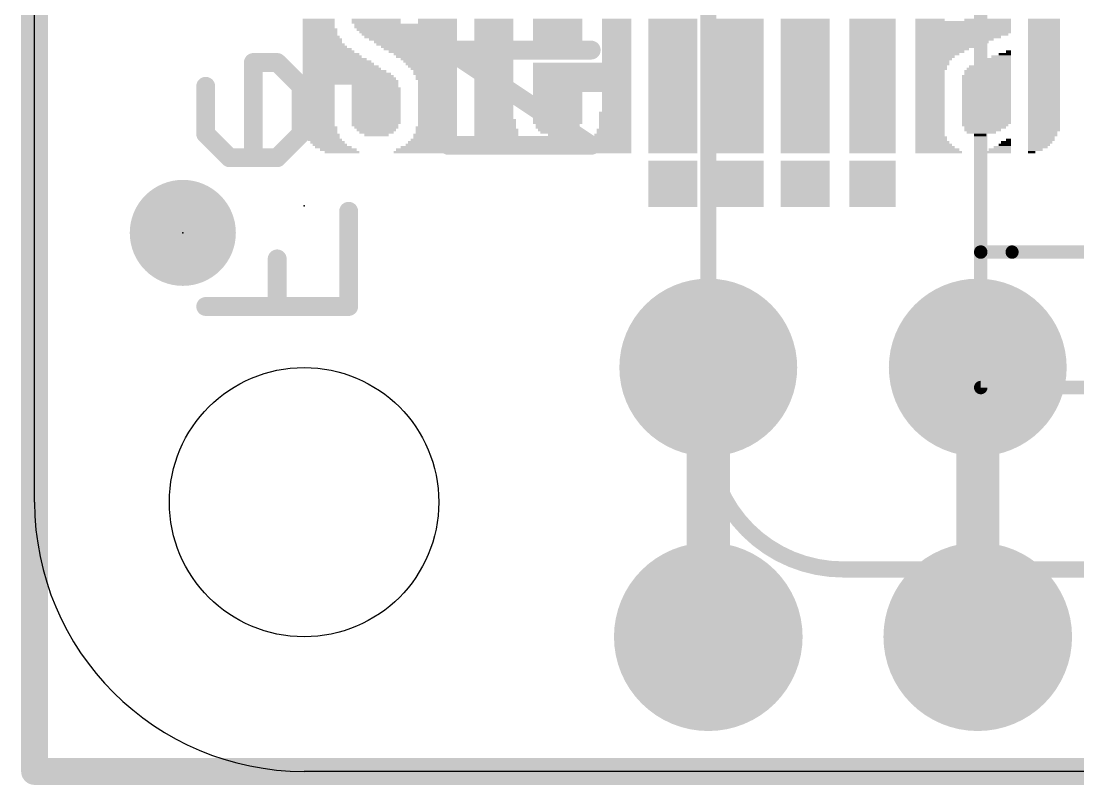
# Model space of a CAD drawing. Extents: x -0.1 to 50.9, y -0.1 to 23.
# Drawn here: x -0.13 to 9.83, y -0.13 to 7.08 of the extents above; entities that cross this region are included whole.
import ezdxf

# ---------------------------------------------------------------- set-up
doc = ezdxf.new("R2010")
doc.units = 0
for name, color, linetype in [('1', 12, 'CONTINUOUS'), ('16', 5, 'CONTINUOUS'), ('17', 110, 'CONTINUOUS'), ('20', 53, 'CONTINUOUS'), ('21', 40, 'CONTINUOUS'), ('22', 6, 'CONTINUOUS'), ('23', 40, 'CONTINUOUS')]:
    doc.layers.add(name, color=color, linetype=linetype)

# ---------------------------------------------------------------- blocks, each defined once
blk = doc.blocks.new('PIE')
at = {"const_width": 0.5}
blk.add_lwpolyline([(0, -0.25, 1), (0, 0.25, 1), (0, -0.25)], format="xyb", dxfattribs=at)
blk = doc.blocks.new('ROUNDP')
at = {"const_width": 0.5}
blk.add_lwpolyline([(0, -0.25, 1), (0, 0.25, 1), (0, -0.25)], format="xyb", dxfattribs=at)
blk = doc.blocks.new('RECT')
blk.add_solid([(-0.5, -0.5), (0.5, -0.5), (-0.5, 0.5), (0.5, 0.5)])

msp = doc.modelspace()

# ---------------------------------------------------------------- linework, layer by layer
at = {"layer": '1'}
for points, const_width in [([(0, 22.86), (0, 0)], 0.254), ([(6.35, 1.27), (6.35, 3.81)], 0.4064), ([(8.89, 3.81), (8.89, 1.27)], 0.4064), ([(0, 0), (50.8, 0)], 0.254)]:
    msp.add_lwpolyline(points, dxfattribs=dict(at, const_width=const_width))
for points, const_width in [([(6.4516, 3.81, 1), (6.2484, 3.81)], 0.2032), ([(8.9916, 3.81, 1), (8.7884, 3.81)], 0.2032), ([(6.2484, 1.27, 1), (6.4516, 1.27)], 0.2032), ([(8.7884, 1.27, 1), (8.9916, 1.27)], 0.2032), ([(0, 0.0635, 1), (0, -0.0635)], 0.127), ([(-0.0635, 0, 1), (0.0635, 0)], 0.127)]:
    msp.add_lwpolyline(points, format="xyb", dxfattribs=dict(at, const_width=const_width))
at = {"layer": '16', "const_width": 0.254}
for points in [[(0, 22.86), (0, 0)], [(0, 0), (50.8, 0)]]:
    msp.add_lwpolyline(points, dxfattribs=at)
at = {"layer": '16', "const_width": 0.127}
for points in [[(0, 0.0635, 1), (0, -0.0635)], [(-0.0635, 0, 1), (0.0635, 0)]]:
    msp.add_lwpolyline(points, format="xyb", dxfattribs=at)
at = {"layer": '20'}
for p, q in [((0, 2.54), (0, 20.32)), ((48.26, 0), (2.54, 0))]:
    msp.add_line(p, q, dxfattribs=at)
msp.add_circle((2.54, 2.54), 1.27, dxfattribs=at)
msp.add_arc((2.54, 2.54), 2.54, 180, 270, dxfattribs=at)
at = {"layer": '22'}
for points, const_width in [([(6.35, 19.685), (6.35, 3.175)], 0.1524), ([(8.918, 4.899), (8.918, 18.24)], 0.127), ([(5.2462, 5.9058), (3.8989, 6.804)], 0.1778), ([(3.8989, 6.804), (5.2462, 6.804)], 0.1778), ([(2.2866, 6.6871), (2.062, 6.6871)], 0.1778), ([(2.062, 6.6871), (2.062, 5.7888)], 0.1778), ([(2.5111, 6.4625), (2.2866, 6.6871)], 0.1778), ([(1.6129, 6.4625), (1.6129, 6.0134)], 0.1778), ([(2.5111, 6.0134), (2.5111, 6.4625)], 0.1778), ([(1.6129, 6.0134), (1.8375, 5.7888)], 0.1778), ([(2.2866, 5.7888), (2.5111, 6.0134)], 0.1778), ([(3.8989, 5.9058), (5.2462, 5.9058)], 0.1778), ([(1.8375, 5.7888), (2.2866, 5.7888)], 0.1778), ([(2.9603, 4.3856), (2.9603, 5.2838)], 0.1778), ([(2.2866, 4.3856), (2.2866, 4.8347)], 0.1778), ([(8.918, 3.621), (8.918, 4.899)], 0.127), ([(9.212, 4.899), (8.918, 4.899)], 0.127), ([(9.215, 4.899), (10.628, 4.899)], 0.127), ([(1.6129, 4.3856), (2.9603, 4.3856)], 0.1778), ([(13.187, 3.621), (8.918, 3.621)], 0.127), ([(7.62, 1.905), (24.13, 1.905)], 0.1524)]:
    msp.add_lwpolyline(points, dxfattribs=dict(at, const_width=const_width))
for points, const_width in [([(3.9236, 6.841, 1), (3.8742, 6.767)], 0.0889), ([(3.8989, 6.8485, 1), (3.8989, 6.7596)], 0.0889), ([(5.2462, 6.7596, 1), (5.2462, 6.8485)], 0.0889), ([(2.1065, 6.6871, 1), (2.0176, 6.6871)], 0.0889), ([(2.062, 6.7315, 1), (2.062, 6.6426)], 0.0889), ([(2.318, 6.7185, 1), (2.2551, 6.6556)], 0.0889), ([(2.2866, 6.6426, 1), (2.2866, 6.7315)], 0.0889), ([(1.6574, 6.4625, 1), (1.5684, 6.4625)], 0.0889), ([(2.5556, 6.4625, 1), (2.4667, 6.4625)], 0.0889), ([(2.4797, 6.4311, 1), (2.5426, 6.4939)], 0.0889), ([(1.6443, 6.0448, 1), (1.5815, 5.982)], 0.0889), ([(2.5426, 5.982, 1), (2.4797, 6.0448)], 0.0889), ([(1.5684, 6.0134, 1), (1.6574, 6.0134)], 0.0889), ([(2.4667, 6.0134, 1), (2.5556, 6.0134)], 0.0889), ([(3.8989, 5.9502, 1), (3.8989, 5.8613)], 0.0889), ([(5.2216, 5.8688, 1), (5.2709, 5.9428)], 0.0889), ([(5.2462, 5.8613, 1), (5.2462, 5.9502)], 0.0889), ([(1.8375, 5.8333, 1), (1.8375, 5.7444)], 0.0889), ([(2.2866, 5.7444, 1), (2.2866, 5.8333)], 0.0889), ([(1.806, 5.7574, 1), (1.8689, 5.8203)], 0.0889), ([(2.0176, 5.7888, 1), (2.1065, 5.7888)], 0.0889), ([(2.2551, 5.8203, 1), (2.318, 5.7574)], 0.0889), ([(3.0047, 5.2838, 1), (2.9158, 5.2838)], 0.0889), ([(2.331, 4.8347, 1), (2.2421, 4.8347)], 0.0889), ([(8.918, 4.9307, 1), (8.918, 4.8673)], 0.0635), ([(8.9498, 4.899, 1), (8.8863, 4.899)], 0.0635), ([(8.8863, 4.899, 1), (8.9498, 4.899)], 0.0635), ([(9.215, 4.9307, 1), (9.215, 4.8673)], 0.0635), ([(9.212, 4.8673, 1), (9.212, 4.9307)], 0.0635), ([(1.6129, 4.43, 1), (1.6129, 4.3411)], 0.0889), ([(2.2421, 4.3856, 1), (2.331, 4.3856)], 0.0889), ([(2.9158, 4.3856, 1), (3.0047, 4.3856)], 0.0889), ([(2.9603, 4.3411, 1), (2.9603, 4.43)], 0.0889), ([(8.918, 3.6528, 1), (8.918, 3.5892)], 0.0635), ([(8.8863, 3.621, 1), (8.9498, 3.621)], 0.0635), ([(6.35, 3.175, 0.4142), (7.62, 1.905)], 0.1524), ([(6.3881, 3.175, 1), (6.3119, 3.175)], 0.0762), ([(6.3119, 3.175, 1), (6.3881, 3.175)], 0.0762), ([(7.62, 1.9431, 1), (7.62, 1.8669)], 0.0762), ([(7.62, 1.8669, 1), (7.62, 1.9431)], 0.0762)]:
    msp.add_lwpolyline(points, format="xyb", dxfattribs=dict(at, const_width=const_width))
at = {"layer": '23'}
for p in [(2.54, 5.334), (1.397, 5.08)]:
    msp.add_point(p, dxfattribs=at)

# ---------------------------------------------------------------- block references
at = {"layer": '1'}
msp.add_blockref('PIE', (1.397, 5.08), dxfattribs=at)
at = {"layer": '17'}
for p, xscale, yscale, rotation in [((6.35, 3.81), 1.6764, 1.6764, 270), ((6.35, 3.81), 1.6764, 1.6764, 270), ((8.89, 3.81), 1.6764, 1.6764, 270), ((8.89, 3.81), 1.6764, 1.6764, 270), ((6.35, 1.27), 1.778, 1.778, 180), ((6.35, 1.27), 1.778, 1.778, 180), ((8.89, 1.27), 1.778, 1.778, 180), ((8.89, 1.27), 1.778, 1.778, 180)]:
    msp.add_blockref('ROUNDP', p, dxfattribs=dict(at, xscale=xscale, yscale=yscale, rotation=rotation))
at = {"layer": '21'}
for p, xscale, yscale in [((2.6784, 7.089), 0.3023, 0.0231), ((2.6784, 7.0659), 0.3023, 0.0231), ((3.2207, 7.089), 0.4623, 0.0231), ((3.2207, 7.0659), 0.4623, 0.0231), ((3.7986, 7.089), 0.3683, 0.0231), ((3.7986, 7.0659), 0.3683, 0.0231), ((4.3294, 7.089), 0.3683, 0.0231), ((4.3294, 7.0659), 0.3683, 0.0231), ((4.9301, 7.089), 0.4623, 0.0231), ((4.9301, 7.0659), 0.4623, 0.0231), ((5.4851, 7.089), 0.2769, 0.0231), ((5.4851, 7.0659), 0.2769, 0.0231), ((6.0147, 7.089), 0.4623, 0.0231), ((6.0147, 7.0659), 0.4623, 0.0231), ((6.6396, 7.089), 0.4623, 0.0231), ((6.6396, 7.0659), 0.4623, 0.0231), ((7.2619, 7.089), 0.4623, 0.0231), ((7.2619, 7.0659), 0.4623, 0.0231), ((7.8969, 7.089), 0.4369, 0.0231), ((7.8969, 7.0659), 0.4369, 0.0231), ((8.4391, 7.089), 0.2769, 0.0231), ((8.7516, 7.0659), 0.9017, 0.0231), ((8.9827, 7.089), 0.4394, 0.0231), ((9.5136, 7.089), 0.3023, 0.0231), ((9.5136, 7.0659), 0.3023, 0.0231), ((2.6784, 7.0428), 0.3023, 0.0231), ((2.6784, 7.0197), 0.3023, 0.0231), ((2.6899, 6.9966), 0.3251, 0.0231), ((2.6899, 6.9734), 0.3251, 0.0231), ((3.4976, 7.0428), 0.9703, 0.0231), ((3.4976, 7.0197), 0.9703, 0.0231), ((3.509, 6.9966), 0.9474, 0.0231), ((3.5217, 6.9734), 0.922, 0.0231), ((4.3294, 7.0428), 0.3683, 0.0231), ((4.3294, 7.0197), 0.3683, 0.0231), ((4.3294, 6.9966), 0.3683, 0.0231), ((4.3294, 6.9734), 0.3683, 0.0231), ((4.9301, 7.0428), 0.4623, 0.0231), ((4.9301, 7.0197), 0.4623, 0.0231), ((4.9301, 6.9966), 0.4623, 0.0231), ((4.9301, 6.9734), 0.4623, 0.0231), ((5.4851, 7.0428), 0.2769, 0.0231), ((5.4851, 7.0197), 0.2769, 0.0231), ((5.4851, 6.9966), 0.2769, 0.0231), ((5.4851, 6.9734), 0.2769, 0.0231), ((6.0147, 7.0428), 0.4623, 0.0231), ((6.0147, 7.0197), 0.4623, 0.0231), ((6.0147, 6.9966), 0.4623, 0.0231), ((6.0147, 6.9734), 0.4623, 0.0231), ((6.6396, 7.0428), 0.4623, 0.0231), ((6.6396, 7.0197), 0.4623, 0.0231), ((6.6396, 6.9966), 0.4623, 0.0231), ((6.6396, 6.9734), 0.4623, 0.0231), ((7.2619, 7.0428), 0.4623, 0.0231), ((7.2619, 7.0197), 0.4623, 0.0231), ((7.2619, 6.9966), 0.4623, 0.0231), ((7.2619, 6.9734), 0.4623, 0.0231), ((7.8969, 7.0428), 0.4369, 0.0231), ((7.8969, 7.0197), 0.4369, 0.0231), ((7.8969, 6.9966), 0.4369, 0.0231), ((7.8969, 6.9734), 0.4369, 0.0231), ((8.7516, 7.0428), 0.9017, 0.0231), ((8.7516, 7.0197), 0.9017, 0.0231), ((8.7516, 6.9966), 0.9017, 0.0231), ((8.7516, 6.9734), 0.9017, 0.0231), ((9.5136, 7.0428), 0.3023, 0.0231), ((9.5136, 7.0197), 0.3023, 0.0231), ((9.5136, 6.9966), 0.3023, 0.0231), ((9.5136, 6.9734), 0.3023, 0.0231), ((2.7013, 6.9272), 0.348, 0.0231), ((2.7127, 6.9041), 0.3708, 0.0231), ((2.7127, 6.881), 0.3708, 0.0231), ((2.6899, 6.9503), 0.3251, 0.0231), ((3.5331, 6.9503), 0.8992, 0.0231), ((3.5446, 6.9272), 0.8763, 0.0231), ((3.5674, 6.9041), 0.8306, 0.0231), ((3.5903, 6.881), 0.7849, 0.0231), ((4.3294, 6.9503), 0.3683, 0.0231), ((4.3294, 6.9272), 0.3683, 0.0231), ((4.3294, 6.9041), 0.3683, 0.0231), ((4.3294, 6.881), 0.3683, 0.0231), ((4.9301, 6.9503), 0.4623, 0.0231), ((4.9301, 6.9272), 0.4623, 0.0231), ((4.9301, 6.9041), 0.4623, 0.0231), ((4.9301, 6.881), 0.4623, 0.0231), ((5.4851, 6.9503), 0.2769, 0.0231), ((5.4851, 6.9272), 0.2769, 0.0231), ((5.4851, 6.9041), 0.2769, 0.0231), ((5.4851, 6.881), 0.2769, 0.0231), ((6.0147, 6.9503), 0.4623, 0.0231), ((6.0147, 6.9272), 0.4623, 0.0231), ((6.0147, 6.9041), 0.4623, 0.0231), ((6.0147, 6.881), 0.4623, 0.0231), ((6.6396, 6.9503), 0.4623, 0.0231), ((6.6396, 6.9272), 0.4623, 0.0231), ((6.6396, 6.9041), 0.4623, 0.0231), ((6.6396, 6.881), 0.4623, 0.0231), ((7.2619, 6.9503), 0.4623, 0.0231), ((7.2619, 6.9272), 0.4623, 0.0231), ((7.2619, 6.9041), 0.4623, 0.0231), ((7.2619, 6.881), 0.4623, 0.0231), ((7.8969, 6.9503), 0.4369, 0.0231), ((7.8969, 6.9272), 0.4369, 0.0231), ((7.8969, 6.9041), 0.4369, 0.0231), ((7.8969, 6.881), 0.4369, 0.0231), ((8.7401, 6.9503), 0.8788, 0.0231), ((8.7046, 6.9272), 0.8077, 0.0231), ((8.6703, 6.9041), 0.7391, 0.0231), ((8.6474, 6.881), 0.6934, 0.0231), ((9.5136, 6.9503), 0.3023, 0.0231), ((9.5136, 6.9272), 0.3023, 0.0231), ((9.5136, 6.9041), 0.3023, 0.0231), ((9.5136, 6.881), 0.3023, 0.0231), ((2.7584, 6.8119), 0.4623, 0.0231), ((2.7356, 6.835), 0.4166, 0.0231), ((2.7699, 6.7888), 0.4851, 0.0231), ((2.794, 6.7657), 0.5334, 0.0231), ((2.7242, 6.858), 0.3937, 0.0229), ((3.6017, 6.858), 0.762, 0.0229), ((3.6246, 6.835), 0.7163, 0.0231), ((3.636, 6.8119), 0.6934, 0.0231), ((3.6601, 6.7888), 0.6452, 0.0231), ((3.683, 6.7657), 0.5994, 0.0231), ((4.3294, 6.858), 0.3683, 0.0229), ((4.3294, 6.835), 0.3683, 0.0231), ((4.3294, 6.8119), 0.3683, 0.0231), ((4.3294, 6.7888), 0.3683, 0.0231), ((4.3294, 6.7657), 0.3683, 0.0231), ((4.9301, 6.858), 0.4623, 0.0229), ((5.4851, 6.858), 0.2769, 0.0229), ((5.4851, 6.835), 0.2769, 0.0231), ((5.4851, 6.8119), 0.2769, 0.0231), ((5.4851, 6.7888), 0.2769, 0.0231), ((5.4851, 6.7657), 0.2769, 0.0231), ((6.0147, 6.858), 0.4623, 0.0229), ((6.0147, 6.835), 0.4623, 0.0231), ((6.0147, 6.8119), 0.4623, 0.0231), ((6.0147, 6.7888), 0.4623, 0.0231), ((6.0147, 6.7657), 0.4623, 0.0231), ((6.6396, 6.858), 0.4623, 0.0229), ((6.6396, 6.835), 0.4623, 0.0231), ((6.6396, 6.8119), 0.4623, 0.0231), ((6.6396, 6.7888), 0.4623, 0.0231), ((6.6396, 6.7657), 0.4623, 0.0231), ((7.2619, 6.858), 0.4623, 0.0229), ((7.2619, 6.835), 0.4623, 0.0231), ((7.2619, 6.8119), 0.4623, 0.0231), ((7.2619, 6.7888), 0.4623, 0.0231), ((7.2619, 6.7657), 0.4623, 0.0231), ((7.8969, 6.858), 0.4369, 0.0229), ((7.8969, 6.835), 0.4369, 0.0231), ((7.8969, 6.8119), 0.4369, 0.0231), ((7.8969, 6.7888), 0.4369, 0.0231), ((7.8969, 6.7657), 0.4369, 0.0231), ((8.6131, 6.858), 0.6248, 0.0229), ((8.5547, 6.8119), 0.508, 0.0231), ((8.509, 6.7657), 0.4166, 0.0231), ((8.5776, 6.835), 0.5537, 0.0231), ((8.5319, 6.7888), 0.4623, 0.0231), ((9.144, 6.7657), 0.1168, 0.0231), ((9.1796, 6.7888), 0.0457, 0.0231), ((9.5136, 6.858), 0.3023, 0.0229), ((9.5136, 6.835), 0.3023, 0.0231), ((9.5136, 6.8119), 0.3023, 0.0231), ((9.5136, 6.7888), 0.3023, 0.0231), ((9.5136, 6.7657), 0.3023, 0.0231), ((2.8054, 6.7426), 0.5563, 0.0231), ((2.8283, 6.7194), 0.602, 0.0231), ((2.8512, 6.6963), 0.6477, 0.0231), ((2.8626, 6.6732), 0.6706, 0.0231), ((3.6944, 6.7426), 0.5766, 0.0231), ((3.7173, 6.7194), 0.5309, 0.0231), ((3.7287, 6.6963), 0.508, 0.0231), ((3.7402, 6.6732), 0.4851, 0.0231), ((4.3294, 6.7426), 0.3683, 0.0231), ((4.3294, 6.7194), 0.3683, 0.0231), ((4.3294, 6.6963), 0.3683, 0.0231), ((4.3294, 6.6732), 0.3683, 0.0231), ((5.1613, 6.6732), 0.9246, 0.0231), ((5.4851, 6.7426), 0.2769, 0.0231), ((5.4851, 6.7194), 0.2769, 0.0231), ((5.4851, 6.6963), 0.2769, 0.0231), ((6.0147, 6.7426), 0.4623, 0.0231), ((6.0147, 6.7194), 0.4623, 0.0231), ((6.0147, 6.6963), 0.4623, 0.0231), ((6.0147, 6.6732), 0.4623, 0.0231), ((6.6396, 6.7426), 0.4623, 0.0231), ((6.6396, 6.7194), 0.4623, 0.0231), ((6.6396, 6.6963), 0.4623, 0.0231), ((6.6396, 6.6732), 0.4623, 0.0231), ((7.2619, 6.7426), 0.4623, 0.0231), ((7.2619, 6.7194), 0.4623, 0.0231), ((7.2619, 6.6963), 0.4623, 0.0231), ((7.2619, 6.6732), 0.4623, 0.0231), ((7.8969, 6.7426), 0.4369, 0.0231), ((7.8969, 6.7194), 0.4369, 0.0231), ((7.8969, 6.6963), 0.4369, 0.0231), ((7.8969, 6.6732), 0.4369, 0.0231), ((8.4861, 6.7426), 0.3708, 0.0231), ((8.4747, 6.7194), 0.348, 0.0231), ((8.462, 6.6963), 0.3226, 0.0231), ((8.462, 6.6732), 0.3226, 0.0231), ((9.0284, 6.6732), 0.348, 0.0231), ((9.0526, 6.6963), 0.2997, 0.0231), ((9.0869, 6.7194), 0.2311, 0.0231), ((9.1097, 6.7426), 0.1854, 0.0231), ((9.5136, 6.7426), 0.3023, 0.0231), ((9.5136, 6.7194), 0.3023, 0.0231), ((9.5136, 6.6963), 0.3023, 0.0231), ((9.5136, 6.6732), 0.3023, 0.0231), ((2.8854, 6.6501), 0.7163, 0.0231), ((2.921, 6.604), 0.7874, 0.0229), ((2.8969, 6.627), 0.7391, 0.0231), ((2.9439, 6.581), 0.8331, 0.0231), ((3.7516, 6.6501), 0.4623, 0.0231), ((3.763, 6.627), 0.4394, 0.0231), ((3.7757, 6.604), 0.414, 0.0229), ((3.7757, 6.581), 0.414, 0.0231), ((4.3294, 6.6501), 0.3683, 0.0231), ((4.3294, 6.627), 0.3683, 0.0231), ((4.3294, 6.604), 0.3683, 0.0229), ((4.3294, 6.581), 0.3683, 0.0231), ((5.1613, 6.6501), 0.9246, 0.0231), ((5.1613, 6.627), 0.9246, 0.0231), ((5.1613, 6.604), 0.9246, 0.0229), ((5.1613, 6.581), 0.9246, 0.0231), ((6.0147, 6.6501), 0.4623, 0.0231), ((6.0147, 6.627), 0.4623, 0.0231), ((6.0147, 6.604), 0.4623, 0.0229), ((6.0147, 6.581), 0.4623, 0.0231), ((6.6396, 6.6501), 0.4623, 0.0231), ((6.6396, 6.627), 0.4623, 0.0231), ((6.6396, 6.604), 0.4623, 0.0229), ((6.6396, 6.581), 0.4623, 0.0231), ((7.2619, 6.6501), 0.4623, 0.0231), ((7.2619, 6.627), 0.4623, 0.0231), ((7.2619, 6.604), 0.4623, 0.0229), ((7.2619, 6.581), 0.4623, 0.0231), ((7.8969, 6.6501), 0.4369, 0.0231), ((7.8969, 6.627), 0.4369, 0.0231), ((7.8969, 6.604), 0.4369, 0.0229), ((7.8969, 6.581), 0.4369, 0.0231), ((8.4391, 6.604), 0.2769, 0.0229), ((8.4391, 6.581), 0.2769, 0.0231), ((8.4506, 6.6501), 0.2997, 0.0231), ((8.4506, 6.627), 0.2997, 0.0231), ((8.9827, 6.604), 0.4394, 0.0229), ((8.9827, 6.581), 0.4394, 0.0231), ((8.9941, 6.627), 0.4166, 0.0231), ((9.0056, 6.6501), 0.3937, 0.0231), ((9.5136, 6.6501), 0.3023, 0.0231), ((9.5136, 6.627), 0.3023, 0.0231), ((9.5136, 6.604), 0.3023, 0.0229), ((9.5136, 6.581), 0.3023, 0.0231), ((2.6784, 6.4654), 0.3023, 0.0231), ((2.9553, 6.5579), 0.856, 0.0231), ((2.9667, 6.5348), 0.8788, 0.0231), ((2.9782, 6.5117), 0.9017, 0.0231), ((2.9782, 6.4886), 0.9017, 0.0231), ((3.2093, 6.4654), 0.4394, 0.0231), ((3.7871, 6.5579), 0.3912, 0.0231), ((3.7871, 6.5348), 0.3912, 0.0231), ((3.7986, 6.5117), 0.3683, 0.0231), ((3.7986, 6.4886), 0.3683, 0.0231), ((3.7986, 6.4654), 0.3683, 0.0231), ((4.3294, 6.5579), 0.3683, 0.0231), ((4.3294, 6.5348), 0.3683, 0.0231), ((4.3294, 6.5117), 0.3683, 0.0231), ((4.3294, 6.4886), 0.3683, 0.0231), ((4.3294, 6.4654), 0.3683, 0.0231), ((5.1613, 6.5579), 0.9246, 0.0231), ((5.1613, 6.5348), 0.9246, 0.0231), ((5.1613, 6.5117), 0.9246, 0.0231), ((5.1613, 6.4886), 0.9246, 0.0231), ((5.1613, 6.4654), 0.9246, 0.0231), ((6.0147, 6.5579), 0.4623, 0.0231), ((6.0147, 6.5348), 0.4623, 0.0231), ((6.0147, 6.5117), 0.4623, 0.0231), ((6.0147, 6.4886), 0.4623, 0.0231), ((6.0147, 6.4654), 0.4623, 0.0231), ((6.6396, 6.5579), 0.4623, 0.0231), ((6.6396, 6.5348), 0.4623, 0.0231), ((6.6396, 6.5117), 0.4623, 0.0231), ((6.6396, 6.4886), 0.4623, 0.0231), ((6.6396, 6.4654), 0.4623, 0.0231), ((7.2619, 6.5579), 0.4623, 0.0231), ((7.2619, 6.5348), 0.4623, 0.0231), ((7.2619, 6.5117), 0.4623, 0.0231), ((7.2619, 6.4886), 0.4623, 0.0231), ((7.2619, 6.4654), 0.4623, 0.0231), ((7.8969, 6.5579), 0.4369, 0.0231), ((7.8969, 6.5348), 0.4369, 0.0231), ((7.8969, 6.5117), 0.4369, 0.0231), ((7.8969, 6.4886), 0.4369, 0.0231), ((7.8969, 6.4654), 0.4369, 0.0231), ((8.4391, 6.5579), 0.2769, 0.0231), ((8.4391, 6.5348), 0.2769, 0.0231), ((8.4391, 6.5117), 0.2769, 0.0231), ((8.4391, 6.4886), 0.2769, 0.0231), ((8.4391, 6.4654), 0.2769, 0.0231), ((8.9713, 6.5579), 0.4623, 0.0231), ((8.9713, 6.5348), 0.4623, 0.0231), ((8.9713, 6.5117), 0.4623, 0.0231), ((8.9713, 6.4886), 0.4623, 0.0231), ((8.9713, 6.4654), 0.4623, 0.0231), ((9.5136, 6.5579), 0.3023, 0.0231), ((9.5136, 6.5348), 0.3023, 0.0231), ((9.5136, 6.5117), 0.3023, 0.0231), ((9.5136, 6.4886), 0.3023, 0.0231), ((9.5136, 6.4654), 0.3023, 0.0231), ((2.6784, 6.4423), 0.3023, 0.0231), ((2.6784, 6.4192), 0.3023, 0.0231), ((2.6784, 6.3961), 0.3023, 0.0231), ((2.6784, 6.373), 0.3023, 0.0231), ((3.2207, 6.4423), 0.4623, 0.0231), ((3.2207, 6.4192), 0.4623, 0.0231), ((3.2207, 6.3961), 0.4623, 0.0231), ((3.2207, 6.373), 0.4623, 0.0231), ((3.7986, 6.4423), 0.3683, 0.0231), ((3.7986, 6.4192), 0.3683, 0.0231), ((3.7986, 6.3961), 0.3683, 0.0231), ((3.7986, 6.373), 0.3683, 0.0231), ((4.3294, 6.4423), 0.3683, 0.0231), ((4.3294, 6.4192), 0.3683, 0.0231), ((4.3294, 6.3961), 0.3683, 0.0231), ((4.3294, 6.373), 0.3683, 0.0231), ((4.9301, 6.3961), 0.4623, 0.0231), ((4.9301, 6.373), 0.4623, 0.0231), ((5.1613, 6.4423), 0.9246, 0.0231), ((5.1613, 6.4192), 0.9246, 0.0231), ((5.4851, 6.3961), 0.2769, 0.0231), ((5.4851, 6.373), 0.2769, 0.0231), ((6.0147, 6.4423), 0.4623, 0.0231), ((6.0147, 6.4192), 0.4623, 0.0231), ((6.0147, 6.3961), 0.4623, 0.0231), ((6.0147, 6.373), 0.4623, 0.0231), ((6.6396, 6.4423), 0.4623, 0.0231), ((6.6396, 6.4192), 0.4623, 0.0231), ((6.6396, 6.3961), 0.4623, 0.0231), ((6.6396, 6.373), 0.4623, 0.0231), ((7.2619, 6.4423), 0.4623, 0.0231), ((7.2619, 6.4192), 0.4623, 0.0231), ((7.2619, 6.3961), 0.4623, 0.0231), ((7.2619, 6.373), 0.4623, 0.0231), ((7.8969, 6.4423), 0.4369, 0.0231), ((7.8969, 6.4192), 0.4369, 0.0231), ((7.8969, 6.3961), 0.4369, 0.0231), ((7.8969, 6.373), 0.4369, 0.0231), ((8.4391, 6.4423), 0.2769, 0.0231), ((8.4391, 6.4192), 0.2769, 0.0231), ((8.4391, 6.3961), 0.2769, 0.0231), ((8.4391, 6.373), 0.2769, 0.0231), ((8.9713, 6.4423), 0.4623, 0.0231), ((8.9713, 6.4192), 0.4623, 0.0231), ((8.9713, 6.3961), 0.4623, 0.0231), ((8.9713, 6.373), 0.4623, 0.0231), ((9.5136, 6.4423), 0.3023, 0.0231), ((9.5136, 6.4192), 0.3023, 0.0231), ((9.5136, 6.3961), 0.3023, 0.0231), ((9.5136, 6.373), 0.3023, 0.0231), ((2.6784, 6.35), 0.3023, 0.0229), ((2.6784, 6.327), 0.3023, 0.0231), ((2.6784, 6.3039), 0.3023, 0.0231), ((2.6784, 6.2808), 0.3023, 0.0231), ((3.2207, 6.35), 0.4623, 0.0229), ((3.2207, 6.327), 0.4623, 0.0231), ((3.2207, 6.3039), 0.4623, 0.0231), ((3.2207, 6.2808), 0.4623, 0.0231), ((3.7986, 6.35), 0.3683, 0.0229), ((3.7986, 6.327), 0.3683, 0.0231), ((3.7986, 6.3039), 0.3683, 0.0231), ((3.7986, 6.2808), 0.3683, 0.0231), ((4.3294, 6.35), 0.3683, 0.0229), ((4.3294, 6.327), 0.3683, 0.0231), ((4.3294, 6.3039), 0.3683, 0.0231), ((4.3294, 6.2808), 0.3683, 0.0231), ((4.9301, 6.35), 0.4623, 0.0229), ((4.9301, 6.327), 0.4623, 0.0231), ((4.9301, 6.3039), 0.4623, 0.0231), ((4.9301, 6.2808), 0.4623, 0.0231), ((5.4851, 6.35), 0.2769, 0.0229), ((5.4851, 6.327), 0.2769, 0.0231), ((5.4851, 6.3039), 0.2769, 0.0231), ((5.4851, 6.2808), 0.2769, 0.0231), ((6.0147, 6.35), 0.4623, 0.0229), ((6.0147, 6.327), 0.4623, 0.0231), ((6.0147, 6.3039), 0.4623, 0.0231), ((6.0147, 6.2808), 0.4623, 0.0231), ((6.6396, 6.35), 0.4623, 0.0229), ((6.6396, 6.327), 0.4623, 0.0231), ((6.6396, 6.3039), 0.4623, 0.0231), ((6.6396, 6.2808), 0.4623, 0.0231), ((7.2619, 6.35), 0.4623, 0.0229), ((7.2619, 6.327), 0.4623, 0.0231), ((7.2619, 6.3039), 0.4623, 0.0231), ((7.2619, 6.2808), 0.4623, 0.0231), ((7.8969, 6.35), 0.4369, 0.0229), ((7.8969, 6.327), 0.4369, 0.0231), ((7.8969, 6.3039), 0.4369, 0.0231), ((7.8969, 6.2808), 0.4369, 0.0231), ((8.4391, 6.35), 0.2769, 0.0229), ((8.4391, 6.327), 0.2769, 0.0231), ((8.4391, 6.3039), 0.2769, 0.0231), ((8.4391, 6.2808), 0.2769, 0.0231), ((8.9713, 6.35), 0.4623, 0.0229), ((8.9713, 6.327), 0.4623, 0.0231), ((8.9713, 6.3039), 0.4623, 0.0231), ((8.9713, 6.2808), 0.4623, 0.0231), ((9.5136, 6.35), 0.3023, 0.0229), ((9.5136, 6.327), 0.3023, 0.0231), ((9.5136, 6.3039), 0.3023, 0.0231), ((9.5136, 6.2808), 0.3023, 0.0231), ((2.6784, 6.2577), 0.3023, 0.0231), ((2.6784, 6.2346), 0.3023, 0.0231), ((2.6784, 6.2114), 0.3023, 0.0231), ((2.6784, 6.1883), 0.3023, 0.0231), ((2.6784, 6.1652), 0.3023, 0.0231), ((3.2207, 6.2577), 0.4623, 0.0231), ((3.2207, 6.2346), 0.4623, 0.0231), ((3.2207, 6.2114), 0.4623, 0.0231), ((3.2207, 6.1883), 0.4623, 0.0231), ((3.2207, 6.1652), 0.4623, 0.0231), ((3.7986, 6.2577), 0.3683, 0.0231), ((3.7986, 6.2346), 0.3683, 0.0231), ((3.7986, 6.2114), 0.3683, 0.0231), ((3.7986, 6.1883), 0.3683, 0.0231), ((3.7986, 6.1652), 0.3683, 0.0231), ((4.3294, 6.2577), 0.3683, 0.0231), ((4.3294, 6.2346), 0.3683, 0.0231), ((4.3294, 6.2114), 0.3683, 0.0231), ((4.3294, 6.1883), 0.3683, 0.0231), ((4.3294, 6.1652), 0.3683, 0.0231), ((4.9301, 6.2577), 0.4623, 0.0231), ((4.9301, 6.2346), 0.4623, 0.0231), ((4.9301, 6.2114), 0.4623, 0.0231), ((4.9301, 6.1883), 0.4623, 0.0231), ((4.9301, 6.1652), 0.4623, 0.0231), ((5.4724, 6.2114), 0.3023, 0.0231), ((5.4724, 6.1883), 0.3023, 0.0231), ((5.4724, 6.1652), 0.3023, 0.0231), ((5.4851, 6.2577), 0.2769, 0.0231), ((5.4851, 6.2346), 0.2769, 0.0231), ((6.0147, 6.2577), 0.4623, 0.0231), ((6.0147, 6.2346), 0.4623, 0.0231), ((6.0147, 6.2114), 0.4623, 0.0231), ((6.0147, 6.1883), 0.4623, 0.0231), ((6.0147, 6.1652), 0.4623, 0.0231), ((6.6396, 6.2577), 0.4623, 0.0231), ((6.6396, 6.2346), 0.4623, 0.0231), ((6.6396, 6.2114), 0.4623, 0.0231), ((6.6396, 6.1883), 0.4623, 0.0231), ((6.6396, 6.1652), 0.4623, 0.0231), ((7.2619, 6.2577), 0.4623, 0.0231), ((7.2619, 6.2346), 0.4623, 0.0231), ((7.2619, 6.2114), 0.4623, 0.0231), ((7.2619, 6.1883), 0.4623, 0.0231), ((7.2619, 6.1652), 0.4623, 0.0231), ((7.8969, 6.2577), 0.4369, 0.0231), ((7.8969, 6.2346), 0.4369, 0.0231), ((7.8969, 6.2114), 0.4369, 0.0231), ((7.8969, 6.1883), 0.4369, 0.0231), ((7.8969, 6.1652), 0.4369, 0.0231), ((8.4391, 6.2577), 0.2769, 0.0231), ((8.4391, 6.2346), 0.2769, 0.0231), ((8.4391, 6.2114), 0.2769, 0.0231), ((8.4391, 6.1883), 0.2769, 0.0231), ((8.4391, 6.1652), 0.2769, 0.0231), ((8.9713, 6.2577), 0.4623, 0.0231), ((8.9713, 6.2346), 0.4623, 0.0231), ((8.9713, 6.2114), 0.4623, 0.0231), ((8.9713, 6.1883), 0.4623, 0.0231), ((8.9713, 6.1652), 0.4623, 0.0231), ((9.5136, 6.2577), 0.3023, 0.0231), ((9.5136, 6.2346), 0.3023, 0.0231), ((9.5136, 6.2114), 0.3023, 0.0231), ((9.5136, 6.1883), 0.3023, 0.0231), ((9.5136, 6.1652), 0.3023, 0.0231), ((2.6784, 6.1421), 0.3023, 0.0231), ((2.6784, 6.119), 0.3023, 0.0231), ((2.6784, 6.096), 0.3023, 0.0229), ((2.6899, 6.073), 0.3251, 0.0231), ((3.2207, 6.1421), 0.4623, 0.0231), ((3.2207, 6.119), 0.4623, 0.0231), ((3.2093, 6.096), 0.4394, 0.0229), ((3.2207, 6.073), 0.4166, 0.0231), ((3.7871, 6.073), 0.3912, 0.0231), ((3.7986, 6.1421), 0.3683, 0.0231), ((3.7986, 6.119), 0.3683, 0.0231), ((3.7986, 6.096), 0.3683, 0.0229), ((4.3409, 6.1421), 0.3912, 0.0231), ((4.3409, 6.119), 0.3912, 0.0231), ((4.3409, 6.096), 0.3912, 0.0229), ((4.3409, 6.073), 0.3912, 0.0231), ((4.9301, 6.1421), 0.4623, 0.0231), ((4.9301, 6.119), 0.4623, 0.0231), ((4.9301, 6.096), 0.4166, 0.0229), ((4.9301, 6.073), 0.4166, 0.0231), ((5.4724, 6.1421), 0.3023, 0.0231), ((5.4724, 6.119), 0.3023, 0.0231), ((5.4724, 6.096), 0.3023, 0.0229), ((5.4724, 6.073), 0.3023, 0.0231), ((6.0147, 6.1421), 0.4623, 0.0231), ((6.0147, 6.119), 0.4623, 0.0231), ((6.0147, 6.096), 0.4623, 0.0229), ((6.0147, 6.073), 0.4623, 0.0231), ((6.6396, 6.1421), 0.4623, 0.0231), ((6.6396, 6.119), 0.4623, 0.0231), ((6.6396, 6.096), 0.4623, 0.0229), ((6.6396, 6.073), 0.4623, 0.0231), ((7.2619, 6.1421), 0.4623, 0.0231), ((7.2619, 6.119), 0.4623, 0.0231), ((7.2619, 6.096), 0.4623, 0.0229), ((7.2619, 6.073), 0.4623, 0.0231), ((7.8969, 6.1421), 0.4369, 0.0231), ((7.8969, 6.119), 0.4369, 0.0231), ((7.8969, 6.096), 0.4369, 0.0229), ((7.8969, 6.073), 0.4369, 0.0231), ((8.4391, 6.1421), 0.2769, 0.0231), ((8.4391, 6.119), 0.2769, 0.0231), ((8.4391, 6.096), 0.2769, 0.0229), ((8.4391, 6.073), 0.2769, 0.0231), ((8.9713, 6.1421), 0.4623, 0.0231), ((8.9713, 6.119), 0.4623, 0.0231), ((8.9599, 6.096), 0.4394, 0.0229), ((8.9599, 6.073), 0.3937, 0.0231), ((9.5136, 6.1421), 0.3023, 0.0231), ((9.5136, 6.119), 0.3023, 0.0231), ((9.5136, 6.096), 0.3023, 0.0229), ((9.5136, 6.073), 0.3023, 0.0231), ((2.6899, 6.0499), 0.3251, 0.0231), ((2.6899, 6.0268), 0.3251, 0.0231), ((2.714, 6.0037), 0.3226, 0.0231), ((2.714, 5.9806), 0.3226, 0.0231), ((3.2207, 6.0499), 0.3708, 0.0231), ((3.222, 6.0268), 0.3226, 0.0231), ((3.222, 6.0037), 0.2311, 0.0231), ((3.7757, 6.0037), 0.414, 0.0231), ((3.7757, 5.9806), 0.414, 0.0231), ((3.7871, 6.0499), 0.3912, 0.0231), ((3.7871, 6.0268), 0.3912, 0.0231), ((4.3523, 6.0499), 0.414, 0.0231), ((4.3523, 6.0268), 0.414, 0.0231), ((4.3523, 6.0037), 0.414, 0.0231), ((4.365, 5.9806), 0.4394, 0.0231), ((4.9301, 6.0499), 0.3708, 0.0231), ((4.9301, 6.0268), 0.3251, 0.0231), ((4.9301, 6.0037), 0.1829, 0.0231), ((5.4496, 6.0037), 0.348, 0.0231), ((5.4496, 5.9806), 0.348, 0.0231), ((5.461, 6.0499), 0.3251, 0.0231), ((5.461, 6.0268), 0.3251, 0.0231), ((6.0147, 6.0499), 0.4623, 0.0231), ((6.0147, 6.0268), 0.4623, 0.0231), ((6.0147, 6.0037), 0.4623, 0.0231), ((6.0147, 5.9806), 0.4623, 0.0231), ((6.6396, 6.0499), 0.4623, 0.0231), ((6.6396, 6.0268), 0.4623, 0.0231), ((6.6396, 6.0037), 0.4623, 0.0231), ((6.6396, 5.9806), 0.4623, 0.0231), ((7.2619, 6.0499), 0.4623, 0.0231), ((7.2619, 6.0268), 0.4623, 0.0231), ((7.2619, 6.0037), 0.4623, 0.0231), ((7.2619, 5.9806), 0.4623, 0.0231), ((7.8969, 6.0499), 0.4369, 0.0231), ((7.8969, 6.0268), 0.4369, 0.0231), ((7.8969, 6.0037), 0.4369, 0.0231), ((7.8969, 5.9806), 0.4369, 0.0231), ((8.4391, 6.0499), 0.2769, 0.0231), ((8.4391, 6.0268), 0.2769, 0.0231), ((8.4391, 6.0037), 0.2769, 0.0231), ((8.4506, 5.9806), 0.2997, 0.0231), ((8.9357, 6.0499), 0.3454, 0.0231), ((8.9243, 6.0268), 0.2769, 0.0231), ((8.9129, 6.0037), 0.1168, 0.0231), ((9.5009, 6.0268), 0.2769, 0.0231), ((9.5009, 6.0037), 0.2769, 0.0231), ((9.4894, 5.9806), 0.254, 0.0231), ((9.5136, 6.0499), 0.3023, 0.0231), ((2.7369, 5.9574), 0.3226, 0.0231), ((2.7597, 5.9343), 0.3226, 0.0231), ((2.7826, 5.9112), 0.3226, 0.0231), ((2.8169, 5.8881), 0.3454, 0.0231), ((3.7173, 5.8881), 0.5309, 0.0231), ((3.7402, 5.9112), 0.4851, 0.0231), ((3.7516, 5.9343), 0.4623, 0.0231), ((3.763, 5.9574), 0.4394, 0.0231), ((4.3764, 5.9574), 0.4623, 0.0231), ((4.4107, 5.8881), 0.5309, 0.0231), ((4.3993, 5.9112), 0.508, 0.0231), ((4.3879, 5.9343), 0.4851, 0.0231), ((5.3924, 5.8881), 0.4623, 0.0231), ((5.4153, 5.9112), 0.4166, 0.0231), ((5.4267, 5.9343), 0.3937, 0.0231), ((5.4381, 5.9574), 0.3708, 0.0231), ((6.0147, 5.9574), 0.4623, 0.0231), ((6.0147, 5.9343), 0.4623, 0.0231), ((6.0147, 5.9112), 0.4623, 0.0231), ((6.0147, 5.8881), 0.4623, 0.0231), ((6.6396, 5.9574), 0.4623, 0.0231), ((6.6396, 5.9343), 0.4623, 0.0231), ((6.6396, 5.9112), 0.4623, 0.0231), ((6.6396, 5.8881), 0.4623, 0.0231), ((7.2619, 5.9574), 0.4623, 0.0231), ((7.2619, 5.9343), 0.4623, 0.0231), ((7.2619, 5.9112), 0.4623, 0.0231), ((7.2619, 5.8881), 0.4623, 0.0231), ((7.8969, 5.9574), 0.4369, 0.0231), ((7.8969, 5.9343), 0.4369, 0.0231), ((7.8969, 5.9112), 0.4369, 0.0231), ((7.8969, 5.8881), 0.4369, 0.0231), ((8.4506, 5.9574), 0.2997, 0.0231), ((8.462, 5.9343), 0.3226, 0.0231), ((8.4747, 5.9112), 0.348, 0.0231), ((8.4861, 5.8881), 0.3708, 0.0231), ((9.1211, 5.8881), 0.1626, 0.0231), ((9.144, 5.9112), 0.1168, 0.0231), ((9.1554, 5.9343), 0.094, 0.0231), ((9.1796, 5.9574), 0.0457, 0.0231), ((9.4894, 5.9574), 0.254, 0.0231), ((9.478, 5.9343), 0.2311, 0.0231), ((9.4666, 5.9112), 0.2083, 0.0231), ((9.4551, 5.8881), 0.1854, 0.0231), ((2.8626, 5.865), 0.3454, 0.0231), ((2.8981, 5.842), 0.3251, 0.0229), ((3.683, 5.842), 0.5994, 0.0229), ((3.6944, 5.865), 0.5766, 0.0231), ((4.445, 5.865), 0.5994, 0.0231), ((4.4564, 5.842), 0.6223, 0.0229), ((5.3581, 5.842), 0.5309, 0.0229), ((5.3696, 5.865), 0.508, 0.0231), ((6.0147, 5.865), 0.4623, 0.0231), ((6.0147, 5.842), 0.4623, 0.0229), ((6.6396, 5.865), 0.4623, 0.0231), ((6.6396, 5.842), 0.4623, 0.0229), ((7.2619, 5.865), 0.4623, 0.0231), ((7.2619, 5.842), 0.4623, 0.0229), ((7.8969, 5.865), 0.4369, 0.0231), ((7.8969, 5.842), 0.4369, 0.0229), ((8.509, 5.865), 0.4166, 0.0231), ((8.5204, 5.842), 0.4394, 0.0229), ((9.0869, 5.842), 0.2311, 0.0229), ((9.0983, 5.865), 0.2083, 0.0231), ((9.4323, 5.865), 0.1397, 0.0231), ((9.398, 5.842), 0.0711, 0.0229), ((6.0147, 5.7497), 0.4623, 0.0231), ((6.0147, 5.7266), 0.4623, 0.0231), ((6.0147, 5.7034), 0.4623, 0.0231), ((6.0147, 5.6803), 0.4623, 0.0231), ((6.6396, 5.7497), 0.4623, 0.0231), ((6.6396, 5.7266), 0.4623, 0.0231), ((6.6396, 5.7034), 0.4623, 0.0231), ((6.6396, 5.6803), 0.4623, 0.0231), ((7.2619, 5.7497), 0.4623, 0.0231), ((7.2619, 5.7266), 0.4623, 0.0231), ((7.2619, 5.7034), 0.4623, 0.0231), ((7.2619, 5.6803), 0.4623, 0.0231), ((7.8969, 5.7497), 0.4369, 0.0231), ((7.8969, 5.7266), 0.4369, 0.0231), ((7.8969, 5.7034), 0.4369, 0.0231), ((7.8969, 5.6803), 0.4369, 0.0231), ((6.0147, 5.6572), 0.4623, 0.0231), ((6.0147, 5.6341), 0.4623, 0.0231), ((6.0147, 5.611), 0.4623, 0.0231), ((6.0147, 5.588), 0.4623, 0.0229), ((6.6396, 5.6572), 0.4623, 0.0231), ((6.6396, 5.6341), 0.4623, 0.0231), ((6.6396, 5.611), 0.4623, 0.0231), ((6.6396, 5.588), 0.4623, 0.0229), ((7.2619, 5.6572), 0.4623, 0.0231), ((7.2619, 5.6341), 0.4623, 0.0231), ((7.2619, 5.611), 0.4623, 0.0231), ((7.2619, 5.588), 0.4623, 0.0229), ((7.8969, 5.6572), 0.4369, 0.0231), ((7.8969, 5.6341), 0.4369, 0.0231), ((7.8969, 5.611), 0.4369, 0.0231), ((7.8969, 5.588), 0.4369, 0.0229), ((6.0147, 5.565), 0.4623, 0.0231), ((6.0147, 5.5419), 0.4623, 0.0231), ((6.0147, 5.5188), 0.4623, 0.0231), ((6.0147, 5.4957), 0.4623, 0.0231), ((6.0147, 5.4726), 0.4623, 0.0231), ((6.6396, 5.565), 0.4623, 0.0231), ((6.6396, 5.5419), 0.4623, 0.0231), ((6.6396, 5.5188), 0.4623, 0.0231), ((6.6396, 5.4957), 0.4623, 0.0231), ((6.6396, 5.4726), 0.4623, 0.0231), ((7.2619, 5.565), 0.4623, 0.0231), ((7.2619, 5.5419), 0.4623, 0.0231), ((7.2619, 5.5188), 0.4623, 0.0231), ((7.2619, 5.4957), 0.4623, 0.0231), ((7.2619, 5.4726), 0.4623, 0.0231), ((7.8969, 5.565), 0.4369, 0.0231), ((7.8969, 5.5419), 0.4369, 0.0231), ((7.8969, 5.5188), 0.4369, 0.0231), ((7.8969, 5.4957), 0.4369, 0.0231), ((7.8969, 5.4726), 0.4369, 0.0231), ((6.0147, 5.4494), 0.4623, 0.0231), ((6.0147, 5.4263), 0.4623, 0.0231), ((6.0147, 5.4032), 0.4623, 0.0231), ((6.0147, 5.3801), 0.4623, 0.0231), ((6.6396, 5.4494), 0.4623, 0.0231), ((6.6396, 5.4263), 0.4623, 0.0231), ((6.6396, 5.4032), 0.4623, 0.0231), ((6.6396, 5.3801), 0.4623, 0.0231), ((7.2619, 5.4494), 0.4623, 0.0231), ((7.2619, 5.4263), 0.4623, 0.0231), ((7.2619, 5.4032), 0.4623, 0.0231), ((7.2619, 5.3801), 0.4623, 0.0231), ((7.8969, 5.4494), 0.4369, 0.0231), ((7.8969, 5.4263), 0.4369, 0.0231), ((7.8969, 5.4032), 0.4369, 0.0231), ((7.8969, 5.3801), 0.4369, 0.0231), ((6.0147, 5.357), 0.4623, 0.0231), ((6.0147, 5.334), 0.4623, 0.0229), ((6.6396, 5.357), 0.4623, 0.0231), ((6.6396, 5.334), 0.4623, 0.0229), ((7.2619, 5.357), 0.4623, 0.0231), ((7.2619, 5.334), 0.4623, 0.0229), ((7.8969, 5.357), 0.4369, 0.0231), ((7.8969, 5.334), 0.4369, 0.0229)]:
    msp.add_blockref('RECT', p, dxfattribs=dict(at, xscale=xscale, yscale=yscale))

doc.saveas('drawing.dxf')
